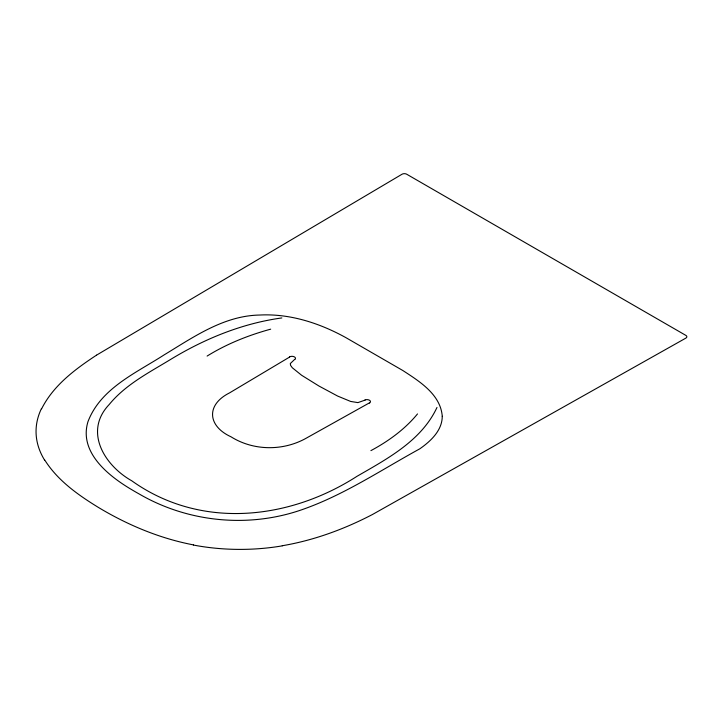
<?xml version="1.0" encoding="UTF-8"?>
<svg xmlns="http://www.w3.org/2000/svg" width="723" height="723" viewBox="0 0 723 723"><rect width="100%" height="100%" fill="white"/><g stroke="black" fill="none" stroke-linecap="round" stroke-linejoin="round"><path stroke-width="1.08" d="M436.963 407.483C421.428 440.786 387.338 458.762 357.008 476.303C288.82 520.135 200.352 529.733 131.803 480.822C104.609 465.567 83.407 431.541 109.209 404.509C125.422 384.699 148.567 372.833 170.068 359.765C204.275 338.888 241.97 323.425 281.843 317.93M41.609 408.829C53.339 385.431 75.12 369.227 96.493 355.174M417.505 413.936C404.835 429.345 388.396 441.247 370.908 450.628M294.677 359.394L290.294 363.57L290.592 365.377L292.309 367.754L301.599 375.255L318.988 386.046L337.668 396.077L350.664 401.446L357.921 402.612L365.142 400.081M207.112 356.068C226.751 343.868 248.432 335.255 270.682 329.164M289.634 357.045L229.571 392.878C205.829 404.744 207.51 426.064 231.044 436.819C253.872 451.134 283.949 451.17 307.148 437.668L369.209 402.991M96.566 355.129L402.042 174.225A3.272 1.889 0 0 1 406.678 174.207L685.901 335.418A3.272 1.889 0 0 1 685.874 338.102L372.508 514.478C344.175 529.227 313.809 540.388 282.268 545.738M193.475 544.898C162.747 539.024 133.312 527.338 106.136 511.947A364.437 210.411 0 0 1 98.373 507.41C78.048 494.93 57.686 480.578 44.763 460.054M365.007 399.955A3.507 2.024 0 0 1 369.679 400.37A3.507 2.024 0 0 1 369.39 403.1M289.444 356.945A3.507 2.024 0 0 1 294.171 356.773A3.507 2.024 0 0 1 294.894 359.476M282.322 545.847A148.387 85.666 0 0 1 193.393 545.043M44.582 460.099A148.396 85.675 0 0 1 41.347 408.793M442.259 416.294C442.223 430.556 430.619 441.247 419.783 448.829C381.545 469.76 344.744 494.55 303.425 509.173C249.842 528.396 188.531 522.648 139.331 494.062A261.003 150.691 0 0 1 131.893 489.769C108.685 476.095 78.617 452.399 87.962 421.69C100.642 388.296 135.987 373.041 164.067 354.93C193.592 337.054 223.75 315.68 259.693 315.038C289.941 313.43 319.702 323.163 345.91 337.65L402.801 370.501C419.412 381.31 440.587 394.433 442.259 416.294"/></g></svg>
